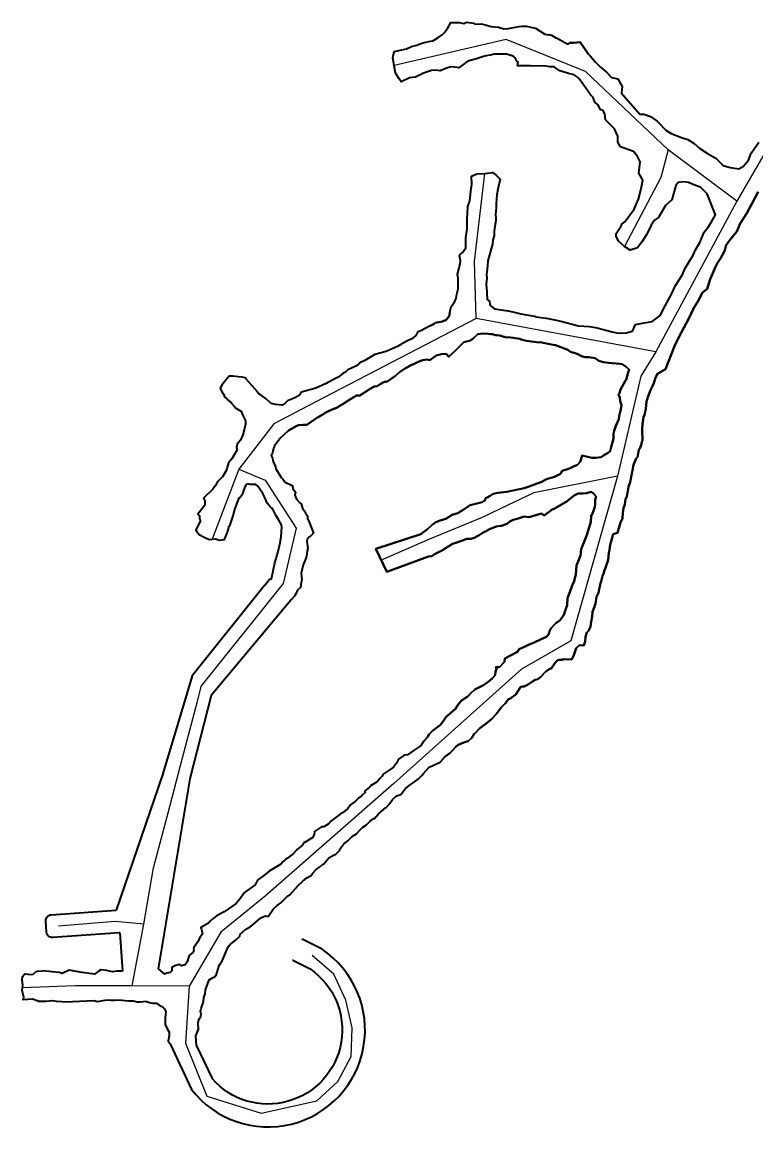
# Model space of a CAD drawing. Extents: x 473608 to 473929, y 4521026 to 4521381.
# Drawn here: x 473607.5 to 473736.3, y 4521025.6 to 4521219.2 of the extents above; entities that cross this region are included whole.
import ezdxf

# ---------------------------------------------------------------- set-up
doc = ezdxf.new("R2010")
doc.units = 0
doc.layers.add('GBR OFF SİDEWALLS', color=1, linetype='Continuous', lineweight=40)
doc.layers.add('GEOFENCE', color=3, linetype='Continuous')

msp = doc.modelspace()

# ---------------------------------------------------------------- linework, layer by layer
at = {"layer": 'GBR OFF SİDEWALLS', "lineweight": 40}
for p, q in [((473631.37, 4521053.32), (473632.49, 4521052.37)), ((473633.45, 4521040.17), (473637.2, 4521032.16))]:
    msp.add_line(p, q, dxfattribs=at)
for points in [[(473682.51, 4521168.36), (473682.7, 4521169.37), (473683.28, 4521170.15), (473683.62, 4521170.85), (473683.68, 4521171.52), (473683.96, 4521172.51), (473683.92, 4521174.27), (473683.8, 4521175.04), (473684.03, 4521175.92), (473684.19, 4521176.48), (473684.3, 4521176.84), (473684.36, 4521177.41), (473684.2, 4521178.27), (473684.27, 4521178.51), (473684.73, 4521178.87), (473685.27, 4521179.66), (473685.29, 4521181.43), (473685.54, 4521183), (473685.54, 4521183.05), (473685.54, 4521183.87), (473685.52, 4521184.58), (473685.52, 4521184.83), (473685.54, 4521184.93), (473685.57, 4521185.45), (473685.56, 4521185.74), (473685.62, 4521186.93), (473685.92, 4521187.75), (473686.03, 4521188.39), (473686.17, 4521189.65), (473686.26, 4521190.42), (473686.32, 4521190.74), (473686.28, 4521192.24), (473687.23, 4521192.65), (473688.61, 4521192.67), (473689.97, 4521192.85), (473690.61, 4521192.43), (473691.28, 4521191.73), (473690.91, 4521189.96), (473690.73, 4521188.96), (473690.62, 4521187.38), (473690.61, 4521186.7), (473690.5, 4521185.53), (473690.54, 4521184.88), (473690.57, 4521184.41), (473690.44, 4521183.83), (473690.26, 4521182.56), (473690.23, 4521181.81), (473690.03, 4521181.04), (473689.98, 4521180.29), (473689.29, 4521178.06), (473689.16, 4521177.4), (473689.06, 4521176.5), (473688.96, 4521175.49), (473688.91, 4521175.01), (473688.97, 4521174.36), (473688.87, 4521173.32), (473688.92, 4521172.54), (473688.95, 4521172.11), (473688.97, 4521171.71), (473689.05, 4521170.59), (473689.44, 4521170.3), (473689.49, 4521169.79), (473689.78, 4521169.36), (473690.3, 4521168.99), (473691.53, 4521168.79), (473692.63, 4521168.61), (473692.7, 4521168.61), (473693.77, 4521168.38), (473694.95, 4521168.12), (473695.9, 4521167.9), (473696.24, 4521167.85), (473696.92, 4521167.75), (473697.36, 4521167.68), (473697.59, 4521167.59), (473699.33, 4521167.36), (473699.45, 4521167.34), (473699.74, 4521167.27), (473701.96, 4521166.84), (473705.05, 4521166), (473706.98, 4521165.88), (473707.99, 4521165.72), (473709.8, 4521165.26), (473710.96, 4521164.93), (473712.03, 4521164.72), (473713.41, 4521164.79), (473714.48, 4521165.09), (473715.04, 4521166.26), (473716.54, 4521166.5), (473717.92, 4521166.75), (473718.81, 4521167.41), (473719.33, 4521167.82), (473720.23, 4521169.53), (473721.32, 4521171.54), (473722.06, 4521173.06), (473723.18, 4521174.89), (473723.72, 4521176.11), (473724.52, 4521177.43), (473725.15, 4521178.37), (473725.53, 4521179.34), (473726.29, 4521180.63), (473727.03, 4521182.44), (473727.73, 4521183.3), (473728.36, 4521184.25), (473729.06, 4521185.43), (473727.61, 4521189.16), (473726.43, 4521190.28), (473725.52, 4521190.62), (473724.33, 4521191.14), (473723.48, 4521191.24), (473722.49, 4521191.11), (473722.11, 4521190.6), (473721.41, 4521188.08), (473720.3, 4521187.08), (473719.05, 4521185), (473718.38, 4521184.52), (473717.78, 4521183.66), (473717.14, 4521182.28), (473716.91, 4521181.91), (473716.17, 4521180.8), (473715.4, 4521179.68), (473714.07, 4521179.27), (473713.08, 4521179.92), (473712.04, 4521180.84), (473711.63, 4521181.69), (473711.61, 4521182.19), (473712.45, 4521183.38), (473712.66, 4521183.85), (473713.15, 4521184.24), (473714.78, 4521186.46), (473715.55, 4521188.19), (473715.94, 4521189.75), (473716.28, 4521191.52), (473715.61, 4521192.78), (473715.85, 4521194.76), (473715.35, 4521195.7), (473714.65, 4521196.53), (473712.37, 4521197.34), (473711.94, 4521198.21), (473711.93, 4521199.26), (473711.37, 4521200.55), (473709.79, 4521202.11), (473709.62, 4521203.15), (473709.32, 4521203.8), (473708.86, 4521203.87), (473708.49, 4521204.75), (473707.91, 4521205.2), (473707.58, 4521206.03), (473707.12, 4521206.47), (473706.33, 4521207.65), (473705.88, 4521208.22), (473705.14, 4521209.31), (473704.63, 4521209.78), (473704.29, 4521210.01), (473703.29, 4521210.23), (473702.15, 4521210.56), (473701.78, 4521210.71), (473700.99, 4521211.2), (473700.77, 4521211.37), (473700, 4521211.36), (473699.33, 4521211.49), (473698.57, 4521211.57), (473697.4, 4521211.51), (473696.62, 4521211.56), (473694.35, 4521211.55), (473694.47, 4521212.22), (473694.25, 4521212.38), (473693.96, 4521212.96), (473693.57, 4521213.26), (473692.41, 4521213.63), (473691.12, 4521213.59), (473690.25, 4521213.61), (473689.62, 4521213.46), (473688.85, 4521213.29), (473688.19, 4521213.14), (473687.18, 4521212.8), (473685.62, 4521212.4), (473685.23, 4521212.1), (473684.04, 4521211.23), (473683.81, 4521211.26), (473682.65, 4521211.41), (473681.9, 4521211.15), (473680.79, 4521210.68), (473680.01, 4521210.81), (473679.29, 4521210.73), (473678.55, 4521210.54), (473677.6, 4521210.14), (473677.37, 4521210.04), (473676.44, 4521209.58), (473675.43, 4521209.45), (473673.98, 4521208.78), (473673.58, 4521209.31), (473672.94, 4521210.3), (473672.49, 4521212.97), (473672.75, 4521214.08), (473674.9, 4521214.57), (473675.75, 4521214.96), (473676.68, 4521215.21), (473677.41, 4521215.48), (473677.83, 4521215.58), (473677.99, 4521215.65), (473679.12, 4521215.87), (473679.51, 4521215.97), (473680.38, 4521216.45), (473681.16, 4521216.98), (473681.46, 4521217.33), (473681.85, 4521217.82), (473682.14, 4521218.2), (473682.33, 4521218.53), (473682.68, 4521219.13), (473683.46, 4521219.17), (473684.09, 4521219.13), (473684.91, 4521218.97), (473685.38, 4521219.23), (473686.67, 4521219.04), (473686.8, 4521218.92), (473687.55, 4521218.88), (473687.99, 4521218.92), (473688.89, 4521218.7), (473689.73, 4521218.48), (473691.01, 4521218.34), (473691.92, 4521218.03), (473692.77, 4521218.11), (473694.01, 4521218.33), (473694.64, 4521218.46), (473695.17, 4521218.54), (473695.9, 4521218.54), (473696.7, 4521218.35), (473697.2, 4521218.22), (473697.49, 4521218.14), (473699.16, 4521217.12), (473699.69, 4521217), (473699.91, 4521217.05), (473700.28, 4521216.91), (473701.08, 4521216.5), (473701.2, 4521216.47), (473702.61, 4521215.63), (473703.22, 4521215.38), (473703.53, 4521215.59), (473704.14, 4521215.62), (473705.35, 4521215.73), (473706.71, 4521213.69), (473705.35, 4521215.73), (473704.14, 4521215.62), (473703.53, 4521215.59)], [(473706.71, 4521213.69), (473707.1, 4521213.32), (473707.99, 4521212.23), (473708.9, 4521211.32), (473709.19, 4521211.09), (473709.92, 4521210.48), (473710.84, 4521209.51), (473711.93, 4521209.27), (473712.7, 4521207.96), (473712.55, 4521206.79), (473715.8, 4521203.07), (473716.48, 4521203.11), (473717.68, 4521202.71), (473718.81, 4521201.86), (473720.42, 4521200.24), (473721.28, 4521199.68), (473723.1, 4521198.99), (473724.21, 4521198.67), (473725.29, 4521197.94), (473726.32, 4521197.08), (473727.67, 4521196.19), (473729.13, 4521195.39), (473730.36, 4521194.12), (473731.62, 4521193.73), (473732.01, 4521193.7), (473733.16, 4521193.53), (473733.97, 4521193.98), (473734.83, 4521195.02), (473735.29, 4521196.27), (473736.61, 4521198.19)], [(473736.54, 4521189.48), (473735.41, 4521187.4), (473734.54, 4521185.75), (473733.39, 4521183.95), (473732.8, 4521182.55), (473731.47, 4521180.97), (473730.92, 4521180.16), (473730.62, 4521179.11), (473729.91, 4521177.8), (473729.34, 4521176.93), (473729, 4521176.21), (473728.56, 4521175.2), (473728.11, 4521174.15), (473727.57, 4521172.51), (473726.73, 4521171.77), (473726.13, 4521170.58), (473725.21, 4521169.06), (473724.37, 4521167.28), (473722.59, 4521163.99), (473721.86, 4521162.41), (473720.26, 4521158.38), (473719.46, 4521157.93), (473718.9, 4521157.58), (473718.51, 4521156.94), (473718.24, 4521155.92), (473717.93, 4521155.32), (473717.62, 4521154.58), (473717.48, 4521154.23), (473717.2, 4521153.51), (473717.12, 4521153.28), (473716.97, 4521152.74), (473716.83, 4521151.47), (473716.59, 4521150.42), (473716.41, 4521149.97), (473716.38, 4521149.57), (473716.24, 4521148.78), (473716.21, 4521147.84), (473716.22, 4521145.85), (473716.16, 4521145.72), (473716.06, 4521145.33), (473715.83, 4521144.6), (473715.6, 4521144.28), (473715.35, 4521142.96), (473715.14, 4521142.74), (473714.63, 4521141.49), (473714.53, 4521140.93), (473714.38, 4521140.12), (473714.09, 4521138.57), (473713.84, 4521137.98), (473713.77, 4521137.76), (473713.64, 4521136.74), (473713.5, 4521136.09), (473713.29, 4521135.63), (473713.17, 4521134.66), (473712.9, 4521134.07), (473712.79, 4521133.24), (473712.77, 4521132.25), (473712.37, 4521131.51), (473711.84, 4521129.73), (473711.13, 4521129.51), (473710.8, 4521128.41), (473710.56, 4521127.62), (473710.48, 4521126.72), (473710.32, 4521126.22), (473710.22, 4521124.93), (473709.99, 4521124.27), (473709.76, 4521123.59), (473709.61, 4521123.18), (473709.44, 4521122.53), (473709.23, 4521122.16), (473709.03, 4521121.21), (473708.88, 4521120.88), (473708.66, 4521119.78), (473708.53, 4521119.23), (473708.21, 4521118.5), (473708.1, 4521118.06), (473708, 4521117.31), (473707.78, 4521116.64), (473707.5, 4521115.87), (473707.43, 4521115.08), (473707.27, 4521114.11), (473707.11, 4521113.24), (473706.81, 4521112.54), (473706.52, 4521112.24), (473706.28, 4521111.5), (473706.2, 4521110.68), (473705.97, 4521109.98), (473705.21, 4521110.01), (473704.61, 4521109.48), (473704.21, 4521108.3), (473703.84, 4521107.57), (473703.15, 4521107.5), (473702.48, 4521107.59), (473702.13, 4521107.44), (473701.61, 4521107.48), (473701.22, 4521107.26), (473700.93, 4521106.91), (473700.64, 4521106.51), (473700.32, 4521106.02), (473700.33, 4521106), (473699.88, 4521105.8), (473699.23, 4521105.36), (473698.44, 4521104.49), (473697.92, 4521104.06), (473697.43, 4521103.97), (473696.77, 4521103.52), (473696.09, 4521103.1), (473695.51, 4521102.78), (473695.15, 4521102.81), (473694.87, 4521102.68), (473694.05, 4521101.38), (473693.72, 4521101.15), (473693.13, 4521100.7), (473692.77, 4521100.59), (473692.17, 4521099.79), (473691.49, 4521099.08), (473690.59, 4521097.93), (473689.84, 4521097.14), (473689.1, 4521096.5), (473687.71, 4521095.45), (473686.8, 4521094.5), (473686.76, 4521094.5), (473686.32, 4521093.8), (473685.68, 4521093.23), (473684.92, 4521092.98), (473683.97, 4521092.57), (473683.53, 4521092.21), (473683, 4521091.63), (473682.48, 4521091.08), (473681.66, 4521090.51), (473680.81, 4521089.5), (473681.66, 4521090.51), (473682.48, 4521091.08), (473683, 4521091.63), (473683.53, 4521092.21), (473683.97, 4521092.57), (473684.92, 4521092.98), (473685.68, 4521093.23), (473686.32, 4521093.8), (473686.76, 4521094.5), (473686.8, 4521094.5), (473687.71, 4521095.45), (473689.1, 4521096.5), (473689.84, 4521097.14), (473690.59, 4521097.93), (473691.49, 4521099.08), (473692.17, 4521099.79), (473692.77, 4521100.59), (473693.13, 4521100.7), (473693.72, 4521101.15), (473694.05, 4521101.38), (473694.87, 4521102.68), (473695.15, 4521102.81), (473695.51, 4521102.78), (473696.09, 4521103.1), (473696.77, 4521103.52), (473697.43, 4521103.97), (473697.92, 4521104.06), (473698.44, 4521104.49), (473699.23, 4521105.36), (473699.88, 4521105.8), (473700.33, 4521106), (473700.32, 4521106.02), (473700.64, 4521106.51), (473700.93, 4521106.91), (473701.22, 4521107.26), (473701.61, 4521107.48), (473702.13, 4521107.44), (473702.48, 4521107.59), (473703.15, 4521107.5), (473703.84, 4521107.57), (473704.21, 4521108.3), (473704.61, 4521109.48), (473705.21, 4521110.01), (473705.97, 4521109.98), (473706.2, 4521110.68), (473706.28, 4521111.5), (473706.52, 4521112.24), (473706.81, 4521112.54), (473707.11, 4521113.24), (473707.27, 4521114.11), (473707.43, 4521115.08), (473707.5, 4521115.87), (473707.78, 4521116.64), (473708, 4521117.31), (473708.1, 4521118.06), (473708.21, 4521118.5), (473708.53, 4521119.23), (473708.66, 4521119.78), (473708.88, 4521120.88), (473709.03, 4521121.21), (473709.23, 4521122.16), (473709.44, 4521122.53), (473709.61, 4521123.18), (473709.76, 4521123.59), (473709.99, 4521124.27), (473710.22, 4521124.93), (473710.32, 4521126.22), (473710.48, 4521126.72), (473710.56, 4521127.62), (473710.8, 4521128.41), (473711.13, 4521129.51), (473711.84, 4521129.73), (473712.37, 4521131.51), (473712.77, 4521132.25), (473712.79, 4521133.24), (473712.9, 4521134.07), (473713.17, 4521134.66), (473713.29, 4521135.63), (473713.5, 4521136.09), (473713.64, 4521136.74), (473713.77, 4521137.76), (473713.84, 4521137.98), (473714.09, 4521138.57), (473714.38, 4521140.12), (473714.53, 4521140.93), (473714.63, 4521141.49), (473715.14, 4521142.74), (473715.35, 4521142.96), (473715.6, 4521144.28), (473715.83, 4521144.6), (473716.06, 4521145.33), (473716.16, 4521145.72), (473716.22, 4521145.85), (473716.21, 4521147.84), (473716.24, 4521148.78), (473716.38, 4521149.57), (473716.41, 4521149.97), (473716.59, 4521150.42), (473716.83, 4521151.47), (473716.97, 4521152.74), (473717.12, 4521153.28), (473717.2, 4521153.51), (473717.48, 4521154.23), (473717.62, 4521154.58), (473717.93, 4521155.32), (473718.24, 4521155.92), (473718.51, 4521156.94), (473718.9, 4521157.58), (473719.46, 4521157.93), (473720.26, 4521158.38), (473721.86, 4521162.41), (473722.59, 4521163.99), (473724.37, 4521167.28), (473725.21, 4521169.06), (473726.13, 4521170.58), (473726.73, 4521171.77), (473727.57, 4521172.51), (473728.11, 4521174.15), (473728.56, 4521175.2), (473729, 4521176.21), (473729.34, 4521176.93), (473729.91, 4521177.8), (473730.62, 4521179.11), (473730.92, 4521180.16), (473731.47, 4521180.97), (473732.8, 4521182.55), (473733.39, 4521183.95), (473734.54, 4521185.75), (473735.41, 4521187.4), (473736.54, 4521189.48)], [(473649.99, 4521120.5), (473637.33, 4521104.66), (473632.12, 4521087.33), (473623.98, 4521063.56)], [(473654.68, 4521117.95), (473640.63, 4521101.24), (473636.91, 4521086.58), (473631.37, 4521053.32)], [(473680.77, 4521096.04), (473680.59, 4521095.88), (473679.46, 4521095.03), (473678.85, 4521094.44), (473678.58, 4521093.89), (473677.95, 4521093.2), (473677.44, 4521092.48), (473677.44, 4521092.47), (473676.21, 4521091.65), (473675.07, 4521090.84), (473674.45, 4521090.74), (473673.62, 4521090.1), (473673.36, 4521089.79), (473673.15, 4521089.34), (473672.58, 4521088.66), (473671.84, 4521088.11), (473670.82, 4521087.42), (473670.62, 4521087.08), (473670.28, 4521086.75), (473669.72, 4521086.06), (473668.6, 4521085.38), (473668.55, 4521085.33), (473668.35, 4521085.07), (473667.61, 4521084.48), (473667.67, 4521084.24)], [(473671.03, 4521081.47), (473671.31, 4521081.58), (473671.83, 4521082.17), (473672.29, 4521082.81), (473672.52, 4521083.04), (473673.14, 4521083.61), (473673.92, 4521083.84), (473674.66, 4521084.83), (473675.3, 4521085.36), (473676.27, 4521086.1), (473677, 4521086.58), (473677.57, 4521087.2), (473677.88, 4521087.53), (473678.83, 4521088.67), (473680.81, 4521089.5), (473680.81, 4521089.5), (473680.81, 4521089.5)], [(473667.67, 4521084.24), (473667.67, 4521084.24), (473667.12, 4521083.73), (473666.86, 4521083.46), (473666.5, 4521083.21), (473665.87, 4521082.66), (473665.06, 4521082.06), (473664.59, 4521081.42), (473664.21, 4521081.04), (473664.06, 4521080.91), (473663.24, 4521080.39), (473661.6, 4521079.21), (473661.17, 4521078.68), (473660.38, 4521078.22), (473659.99, 4521078.19), (473658.77, 4521077.4), (473658.71, 4521076.88), (473658.48, 4521076.32), (473657.14, 4521075.51), (473657, 4521075.48), (473656.64, 4521074.98), (473655.79, 4521074.26), (473655.79, 4521074.25), (473655.69, 4521074.16), (473654.96, 4521073.43), (473654.58, 4521073.09), (473654.01, 4521072.69), (473653.75, 4521072.5), (473653.52, 4521072.28), (473653.26, 4521072.12), (473652.92, 4521071.71), (473652.89, 4521071.68), (473650.82, 4521070.41), (473650.1, 4521069.84), (473648.76, 4521068.86), (473648.35, 4521068), (473646.51, 4521066.66), (473645.79, 4521065.67), (473645.04, 4521064.77), (473642.93, 4521063.31), (473641.73, 4521062.63), (473641.28, 4521062.35), (473641, 4521062.13), (473640.47, 4521061.68), (473640.16, 4521061.34), (473638.83, 4521060.58), (473638.98, 4521060.2), (473639.09, 4521059.66), (473639.15, 4521059.47), (473638.62, 4521058.67), (473638.33, 4521058.05), (473637.59, 4521057.04), (473637.62, 4521056.95), (473637.58, 4521056.85), (473637.64, 4521056.41), (473637.51, 4521056.24), (473636.79, 4521055.64), (473636.42, 4521054.55), (473636.11, 4521054), (473635.45, 4521053.82), (473635.03, 4521054.05), (473634.3, 4521053.81), (473633.74, 4521053.54), (473633.76, 4521052.97), (473633.45, 4521052.68), (473632.89, 4521052.53), (473632.49, 4521052.37)], [(473638.11, 4521039.79), (473637.94, 4521041.59), (473638.33, 4521042.43), (473638.44, 4521042.72), (473638.38, 4521043.77), (473638.46, 4521044.17), (473638.62, 4521044.58), (473638.8, 4521044.85), (473638.87, 4521045.33), (473638.81, 4521045.9), (473638.91, 4521046.37), (473639.29, 4521047.54), (473639.36, 4521048.3), (473639.59, 4521048.94), (473639.68, 4521049.6), (473640.31, 4521051.36), (473640.88, 4521051.75), (473641.41, 4521052.04), (473641.44, 4521052.11), (473641.51, 4521052.15), (473642.07, 4521053.88), (473642.24, 4521054.19), (473642.24, 4521054.19), (473642.57, 4521054.71), (473642.82, 4521055.21), (473643.64, 4521057.14), (473643.99, 4521057.6), (473644.36, 4521057.88), (473645.17, 4521058.49), (473645.67, 4521059.02), (473645.73, 4521059.38), (473646.73, 4521060.24), (473647.46, 4521060.68), (473648.03, 4521061.05), (473649.35, 4521062.27), (473650.15, 4521062.62), (473650.67, 4521062.5), (473651.49, 4521063.74), (473652.2, 4521064.4), (473652.89, 4521064.85), (473653.77, 4521065.81), (473654.11, 4521066.08), (473654.51, 4521066.34), (473655.9, 4521067.94), (473656.71, 4521068.67), (473656.74, 4521068.69), (473657.42, 4521069.24), (473658.17, 4521069.64), (473658.44, 4521070.01), (473659.09, 4521070.78), (473659.62, 4521071.15), (473660.18, 4521071.59), (473660.4, 4521071.72), (473661.27, 4521072.77), (473662.09, 4521073.2), (473662.51, 4521073.38), (473663.16, 4521074.05), (473663.37, 4521074.5), (473663.92, 4521075.19), (473664.58, 4521075.74), (473664.85, 4521075.97), (473665.41, 4521076.57), (473666.14, 4521076.98), (473666.74, 4521077.68), (473667.26, 4521078.16), (473667.89, 4521078.55), (473668.44, 4521079.13), (473668.98, 4521079.52), (473669.16, 4521079.66), (473669.2, 4521079.62), (473669.95, 4521080.48), (473670.36, 4521080.8), (473670.8, 4521081.17), (473671.03, 4521081.47)], [(473624.64, 4521059.59), (473625.09, 4521052.87)], [(473610.34, 4521047.66), (473609.34, 4521047.99), (473607.73, 4521047.88), (473607.79, 4521048.37), (473607.51, 4521049.49), (473607.67, 4521050.46), (473607.54, 4521051.34), (473607.57, 4521051.96), (473608.02, 4521052.45), (473609.08, 4521052.3), (473609.46, 4521052.39), (473609.96, 4521052.86), (473610.29, 4521052.9), (473611.12, 4521052.96)], [(473625.09, 4521052.87), (473624.14, 4521052.9), (473623.34, 4521052.8), (473622.32, 4521053.01), (473621.34, 4521053.15), (473620.84, 4521052.83), (473620.18, 4521052.39), (473618.05, 4521052.68), (473615.78, 4521053.08), (473614.56, 4521052.51), (473614.02, 4521052.67), (473612.81, 4521052.8), (473611.12, 4521052.96)], [(473610.34, 4521047.66), (473610.95, 4521047.62), (473611.67, 4521047.67), (473612.83, 4521047.76), (473613.5, 4521047.66), (473614.49, 4521047.6), (473615.16, 4521047.54), (473616.33, 4521047.59), (473620.06, 4521047.77), (473620.72, 4521047.56), (473622.05, 4521047.84), (473622.74, 4521047.89), (473623.1, 4521047.83), (473623.78, 4521047.84), (473624.47, 4521047.85), (473626.17, 4521047.71), (473627.02, 4521047.68), (473627.67, 4521047.52), (473628.23, 4521047.52), (473629.24, 4521047.64), (473629.34, 4521047.58), (473629.83, 4521047.39), (473630.38, 4521047.3), (473631.09, 4521047.31), (473631.76, 4521046.77), (473632.04, 4521046.7), (473632.5, 4521046.31), (473632.65, 4521045.9), (473632.71, 4521045.78), (473632.59, 4521044.74), (473632.61, 4521043.95), (473632.61, 4521043.55), (473632.93, 4521042.77), (473633.27, 4521042.2), (473633.27, 4521041.65), (473633.12, 4521040.65), (473633.45, 4521040.17)], [(473638.11, 4521039.79), (473640.82, 4521034.06)]]:
    msp.add_lwpolyline(points, dxfattribs=at)
at = {"layer": 'GBR OFF SİDEWALLS'}
for points in [[(473678.94, 4521165.91), (473679.72, 4521166.33), (473679.89, 4521166.51), (473681.21, 4521166.78), (473681.85, 4521167.07), (473682.38, 4521167.69), (473682.51, 4521168.36), (473682.38, 4521167.69), (473681.85, 4521167.07), (473681.21, 4521166.78), (473679.89, 4521166.51), (473679.72, 4521166.33), (473678.94, 4521165.91), (473677.37, 4521165.11), (473676.81, 4521164.91), (473676.51, 4521164.29), (473675.84, 4521163.69), (473675.09, 4521163.34), (473674.31, 4521162.98), (473673.88, 4521162.74), (473673.32, 4521162.36), (473672.39, 4521161.95), (473671.3, 4521161.5), (473669.31, 4521160.97), (473668.14, 4521160.29), (473667.56, 4521159.94), (473666.71, 4521159.49), (473666.58, 4521159.34), (473666.48, 4521159.28), (473666.02, 4521158.94), (473664.61, 4521158.31), (473664.17, 4521157.9), (473663.73, 4521157.66), (473662.91, 4521156.98), (473661.07, 4521156.09), (473660.82, 4521155.9), (473658.99, 4521155.06), (473656.5, 4521154.37), (473656.35, 4521154.21), (473656.05, 4521153.77), (473655.21, 4521153.34), (473654.03, 4521152.86), (473653.39, 4521152.22), (473653.08, 4521152.09), (473652.51, 4521152.18), (473651.92, 4521152.22), (473651.14, 4521152.36), (473650.27, 4521153.18), (473649.4, 4521153.83), (473649, 4521154.13)], [(473646.87, 4521156.59), (473646.62, 4521156.88), (473646.11, 4521157.02), (473645.39, 4521157.08), (473644.49, 4521157.17), (473643.83, 4521157.19), (473642.92, 4521156.12), (473642.52, 4521155.58), (473642.24, 4521155.06), (473642.7, 4521154.07), (473642.86, 4521153.97), (473643.01, 4521153.56), (473643.46, 4521153.17)], [(473646.87, 4521156.59), (473648.71, 4521154.49), (473649.09, 4521154.05)], [(473644.34, 4521152.26), (473644.68, 4521151.89), (473644.95, 4521151.58), (473645.96, 4521150.99), (473646.05, 4521150.71), (473646.34, 4521150.04), (473646.69, 4521149.36), (473646.69, 4521148.78), (473646.5, 4521147.99), (473646.23, 4521146.92), (473645.82, 4521145.98), (473645.19, 4521145.24), (473645.11, 4521144.65), (473645.19, 4521144.32), (473644.69, 4521143.38), (473644.27, 4521142.66), (473643.71, 4521141.98), (473643.47, 4521141.17), (473643.34, 4521140.68), (473642.64, 4521139.54), (473641.78, 4521138.67), (473641.39, 4521138.01), (473640.96, 4521137.35), (473639.28, 4521135.82), (473639.53, 4521135.33), (473639.54, 4521134.57), (473638.3, 4521133.01), (473638.58, 4521132.71), (473638.58, 4521132.16), (473638.76, 4521131.83), (473638.36, 4521131.05), (473637.96, 4521130.18), (473638.55, 4521129.42), (473639.42, 4521128.96), (473640.29, 4521128.57), (473641.41, 4521128.65), (473642.11, 4521128.42), (473643, 4521128.58), (473643.38, 4521129.53), (473643.56, 4521130), (473643.82, 4521130.87), (473643.98, 4521131.13), (473644.53, 4521132.7), (473644.81, 4521133.83), (473645.57, 4521135.87), (473645.6, 4521135.88), (473645.6, 4521135.88), (473645.92, 4521136.18), (473646.2, 4521136.63), (473646.6, 4521137.8), (473646.79, 4521138.1), (473646.92, 4521138.28)], [(473644.34, 4521152.26), (473644.09, 4521152.63), (473643.46, 4521153.17)], [(473651.78, 4521145.01), (473652.27, 4521145.72), (473652.67, 4521146.27), (473654.21, 4521147.65), (473654.21, 4521147.65), (473654.21, 4521147.65), (473654.21, 4521147.65), (473654.21, 4521147.65)], [(473651.78, 4521145.01), (473651.69, 4521144.7), (473651.6, 4521144.47), (473651.42, 4521143.76), (473651.17, 4521143.3), (473651.4, 4521142.79), (473651.5, 4521142.21), (473651.9, 4521141.27), (473652.01, 4521140.93), (473652.39, 4521140.3), (473652.93, 4521139.41), (473653.2, 4521139.11), (473653.63, 4521138.62)], [(473645.6, 4521135.88), (473645.6, 4521135.88), (473645.92, 4521136.18), (473646.2, 4521136.63), (473646.6, 4521137.8), (473646.79, 4521138.1), (473646.92, 4521138.28)], [(473649.99, 4521120.5), (473650.5, 4521121.16), (473650.85, 4521121.6), (473651.2, 4521121.63), (473651.8, 4521124.45), (473652.32, 4521126.22), (473652.75, 4521127.94), (473652.91, 4521129.05), (473652.98, 4521129.96), (473653.01, 4521130.72), (473652.98, 4521131.12), (473652.47, 4521132.04), (473652.02, 4521132.71), (473651.9, 4521132.93), (473651.44, 4521133.87), (473651.41, 4521133.97), (473651.27, 4521133.99), (473650.83, 4521134.51), (473650.46, 4521134.92), (473649.97, 4521136.03), (473649.63, 4521136.71), (473649.31, 4521137.19), (473648.83, 4521137.89), (473648.49, 4521138.19), (473648.02, 4521138.2), (473647.51, 4521138.18), (473647.25, 4521138.25), (473646.92, 4521138.28)], [(473653.63, 4521138.62), (473654.83, 4521138.01), (473654.88, 4521137.92), (473654.98, 4521137.48), (473655.45, 4521136.86), (473655.34, 4521136.33), (473655.59, 4521135.63), (473656.26, 4521134.94), (473656.42, 4521134.8), (473656.65, 4521134.01), (473657.11, 4521133.41), (473657.21, 4521133.18), (473657.53, 4521132.69), (473657.51, 4521132.22), (473657.86, 4521131.45), (473658.18, 4521130.73), (473658.57, 4521129.64), (473657.95, 4521129), (473657.69, 4521128.9), (473657.55, 4521128.7), (473657.44, 4521128.23), (473657.59, 4521126.96), (473657.49, 4521126.58), (473657.34, 4521125.59), (473656.93, 4521124.51), (473656.76, 4521124.11), (473656.44, 4521122.63), (473656.54, 4521121.46), (473656.45, 4521120.99), (473656.33, 4521120.13), (473655.78, 4521119.67), (473655.3, 4521118.67), (473654.68, 4521117.95)]]:
    msp.add_lwpolyline(points, dxfattribs=at)
msp.add_lwpolyline([(473686.09, 4521163.43), (473686.61, 4521163.82), (473687.36, 4521164.52), (473688.26, 4521164.66), (473689.21, 4521164.6), (473688.26, 4521164.66), (473687.36, 4521164.52), (473686.61, 4521163.82), (473686.09, 4521163.43), (473684.94, 4521163.11), (473683.78, 4521161.96), (473682.33, 4521160.58), (473681.88, 4521161.02), (473681.53, 4521161.08), (473681.03, 4521161.03), (473680.11, 4521160.8), (473678.99, 4521160), (473678.53, 4521160.12), (473677.77, 4521159.98), (473676.93, 4521159.7), (473676.11, 4521159.28), (473675.74, 4521159.18), (473675.08, 4521158.73), (473674.74, 4521158.55), (473673.65, 4521157.85), (473672.96, 4521157.23), (473672.77, 4521157.13), (473671.42, 4521156.17), (473671.22, 4521156.22), (473670.77, 4521156.07), (473670.25, 4521155.79), (473669.73, 4521155.44), (473669.28, 4521155.35), (473669.12, 4521155.32), (473668.5, 4521154.93), (473666.69, 4521153.79), (473666.15, 4521153.76), (473664.94, 4521153.1), (473663.61, 4521152.21), (473663.38, 4521152.1), (473662.75, 4521151.7), (473661.76, 4521151.26), (473661.33, 4521151.11), (473660.62, 4521150.74), (473660.23, 4521150.47), (473659.31, 4521149.96), (473658.94, 4521149.71), (473658.19, 4521149.17), (473657.41, 4521148.67), (473656.79, 4521148.64), (473655.97, 4521148.56), (473655.67, 4521148.47), (473654.21, 4521147.65), (473654.21, 4521147.65), (473654.21, 4521147.65), (473655.67, 4521148.47), (473655.97, 4521148.56), (473656.79, 4521148.64), (473657.41, 4521148.67), (473658.19, 4521149.17), (473658.94, 4521149.71), (473659.31, 4521149.96), (473660.23, 4521150.47), (473660.62, 4521150.74), (473661.33, 4521151.11), (473661.76, 4521151.26), (473662.75, 4521151.7), (473663.38, 4521152.1), (473663.61, 4521152.21), (473664.94, 4521153.1), (473666.15, 4521153.76), (473666.69, 4521153.79), (473668.5, 4521154.93), (473669.12, 4521155.32), (473669.28, 4521155.35), (473669.73, 4521155.44), (473670.25, 4521155.79), (473670.77, 4521156.07), (473671.22, 4521156.22), (473671.42, 4521156.17), (473672.77, 4521157.13), (473672.96, 4521157.23), (473673.65, 4521157.85), (473674.74, 4521158.55), (473675.08, 4521158.73), (473675.74, 4521159.18), (473676.11, 4521159.28), (473676.93, 4521159.7), (473677.77, 4521159.98), (473678.53, 4521160.12), (473678.99, 4521160), (473680.11, 4521160.8), (473681.03, 4521161.03), (473681.53, 4521161.08), (473681.88, 4521161.02), (473682.33, 4521160.58), (473683.78, 4521161.96), (473684.94, 4521163.11), (473686.09, 4521163.43), (473686.61, 4521163.82), (473687.36, 4521164.52), (473688.26, 4521164.66), (473689.21, 4521164.6), (473688.26, 4521164.66), (473687.36, 4521164.52), (473686.61, 4521163.82)], close=True, dxfattribs=at)
at = {"layer": 'GBR OFF SİDEWALLS', "lineweight": 40}
for points in [[(473677.44, 4521092.47), (473677.44, 4521092.48), (473677.95, 4521093.2), (473678.58, 4521093.89), (473678.85, 4521094.44), (473679.46, 4521095.03), (473680.59, 4521095.88), (473680.77, 4521096.04), (473681.36, 4521096.77), (473681.82, 4521097.49), (473682.65, 4521098.17), (473682.69, 4521098.21), (473683.46, 4521098.87), (473683.93, 4521099.62), (473684.55, 4521100.35), (473685.54, 4521101), (473685.61, 4521101.05), (473686.13, 4521101.56), (473686.84, 4521102.26), (473688.26, 4521102.98), (473689.13, 4521103.57), (473689.88, 4521104.19), (473690.44, 4521104.79), (473690.51, 4521105.35), (473690.65, 4521105.88), (473690.57, 4521106.18), (473691.18, 4521106.15), (473692.06, 4521107.13), (473692.12, 4521107.72), (473694.32, 4521108.89), (473694.64, 4521109.35), (473695.66, 4521109.78), (473696.37, 4521110.15), (473697.26, 4521110.5), (473698.51, 4521111.1), (473699.41, 4521111.5), (473699.92, 4521112.05), (473699.95, 4521112.52), (473700.29, 4521113.09), (473700.84, 4521113.65), (473701.07, 4521113.9), (473701.84, 4521114.43), (473702.48, 4521115.32), (473702.77, 4521116.22), (473703.07, 4521117.07), (473703.12, 4521118.26), (473703.56, 4521119.47), (473704.03, 4521120.78), (473704.19, 4521121.06), (473704.58, 4521122.42), (473704.7, 4521123.99), (473705.11, 4521125.01), (473705.36, 4521125.75), (473705.48, 4521126.86), (473706.41, 4521129.18), (473706.56, 4521129.57), (473707.22, 4521131.62), (473707.23, 4521132.68), (473707.52, 4521133.25), (473707.89, 4521134.26), (473707.93, 4521134.88), (473707.97, 4521135.48), (473708.12, 4521136.09), (473707.68, 4521136.61), (473707.26, 4521136.91), (473706.43, 4521136.7), (473705.79, 4521136.63), (473705, 4521136.59), (473704.3, 4521136.29), (473703.45, 4521135.64), (473703.05, 4521135.28), (473700.78, 4521133.94), (473700.43, 4521133.78), (473699, 4521132.78), (473698.57, 4521133.09), (473696.57, 4521132.52), (473696.24, 4521132.47), (473695.49, 4521132.59), (473694.27, 4521132.18), (473693.6, 4521131.99), (473692.99, 4521131.73), (473692.57, 4521131.38), (473691.58, 4521130.92), (473691.35, 4521130.97), (473690.63, 4521130.83), (473689.33, 4521130.28), (473688.86, 4521130.03), (473688.34, 4521129.79), (473687.63, 4521129.32), (473686.74, 4521128.87), (473686.17, 4521128.69), (473685.93, 4521128.65), (473685.44, 4521128.68), (473684.68, 4521128.36), (473683.56, 4521127.95), (473683.37, 4521127.88), (473682.95, 4521127.78), (473682.33, 4521127.38), (473681.83, 4521127.09), (473681, 4521126.57), (473680.7, 4521126.46), (473680.24, 4521126.23), (473679.61, 4521125.84), (473679.33, 4521125.64), (473678.75, 4521125.56), (473678.75, 4521125.56), (473671.44, 4521122.9), (473669.49, 4521126.9), (473677.37, 4521129.51), (473677.37, 4521129.51), (473677.91, 4521129.89), (473678.59, 4521130.35), (473679.38, 4521131.14), (473680.04, 4521131.56), (473680.78, 4521131.9), (473681.79, 4521132.19), (473682.88, 4521132.85), (473683.89, 4521133.19), (473684.97, 4521133.85), (473686.05, 4521134.57), (473686.51, 4521134.67), (473688.12, 4521135.11), (473688.66, 4521135.45), (473688.74, 4521135.77), (473689.05, 4521135.92), (473689.57, 4521136.23), (473690.07, 4521136.57), (473690.88, 4521136.73), (473692.49, 4521136.89), (473695.49, 4521137.55), (473696.22, 4521137.79), (473697.13, 4521138.11), (473698.63, 4521138.64), (473699.28, 4521139.04), (473699.57, 4521139.18), (473700.8, 4521139.55), (473701.85, 4521140.06), (473702.16, 4521140.59), (473703.46, 4521141), (473704.13, 4521141.32), (473704.87, 4521141.62), (473705.33, 4521142.19), (473705.37, 4521142.33), (473705.67, 4521143.28), (473707.37, 4521142.89), (473707.99, 4521142.87), (473708.98, 4521142.98), (473709.43, 4521143.25), (473710.09, 4521143.69), (473710.57, 4521144.02), (473710.73, 4521144.72), (473711.16, 4521146.27), (473711.17, 4521146.83), (473711.16, 4521147.14), (473711.3, 4521147.6), (473711.55, 4521148.46), (473712.1, 4521149.62), (473712.15, 4521150.15), (473712.35, 4521150.94), (473712.46, 4521151.35), (473712.54, 4521152.08), (473712.35, 4521152.82), (473712.26, 4521153.45), (473712.05, 4521153.95), (473712.21, 4521154.2), (473712.4, 4521154.86), (473713.25, 4521156.42), (473713.37, 4521156.55), (473713.55, 4521157.18), (473713.75, 4521157.81), (473713.89, 4521158.32), (473713.41, 4521158.82), (473712.69, 4521159.3), (473712.26, 4521159.36), (473710.29, 4521159.49), (473709.43, 4521159.63), (473708.61, 4521159.87), (473707.94, 4521160.33), (473706.82, 4521160.5), (473706.21, 4521160.5), (473705.55, 4521160.67), (473704.93, 4521161.04), (473704.46, 4521161.23), (473703.62, 4521161.44), (473703.19, 4521161.78), (473700.98, 4521162.59), (473700.61, 4521162.68), (473700.01, 4521162.77), (473698.86, 4521163.02), (473698.39, 4521163.11), (473698.13, 4521163.09), (473695.92, 4521163.34), (473694.98, 4521163.61), (473694.75, 4521163.69), (473693.16, 4521163.93), (473692.18, 4521164.03), (473691.59, 4521164.19), (473691.25, 4521164.3), (473690.7, 4521164.35), (473690.52, 4521164.39), (473689.91, 4521164.53), (473689.64, 4521164.54), (473689.21, 4521164.6), (473689.64, 4521164.54), (473689.91, 4521164.53), (473690.52, 4521164.39), (473690.7, 4521164.35), (473691.25, 4521164.3), (473691.59, 4521164.19), (473692.18, 4521164.03), (473693.16, 4521163.93), (473694.75, 4521163.69), (473694.98, 4521163.61), (473695.92, 4521163.34), (473698.13, 4521163.09), (473698.39, 4521163.11), (473698.86, 4521163.02), (473700.01, 4521162.77), (473700.61, 4521162.68), (473700.98, 4521162.59), (473703.19, 4521161.78), (473703.62, 4521161.44), (473704.46, 4521161.23), (473704.93, 4521161.04), (473705.55, 4521160.67), (473706.21, 4521160.5), (473706.82, 4521160.5), (473707.94, 4521160.33), (473708.61, 4521159.87), (473709.43, 4521159.63), (473710.29, 4521159.49), (473712.26, 4521159.36), (473712.69, 4521159.3), (473713.41, 4521158.82), (473713.89, 4521158.32), (473713.75, 4521157.81), (473713.55, 4521157.18), (473713.37, 4521156.55), (473713.25, 4521156.42), (473712.4, 4521154.86), (473712.21, 4521154.2), (473712.05, 4521153.95), (473712.26, 4521153.45), (473712.35, 4521152.82), (473712.54, 4521152.08), (473712.46, 4521151.35), (473712.35, 4521150.94), (473712.15, 4521150.15), (473712.1, 4521149.62), (473711.55, 4521148.46), (473711.3, 4521147.6), (473711.16, 4521147.14), (473711.17, 4521146.83), (473711.16, 4521146.27), (473710.73, 4521144.72), (473710.57, 4521144.02), (473710.09, 4521143.69), (473709.43, 4521143.25), (473708.98, 4521142.98), (473707.99, 4521142.87), (473707.37, 4521142.89), (473705.67, 4521143.28), (473705.37, 4521142.33), (473705.33, 4521142.19), (473704.87, 4521141.62), (473704.13, 4521141.32), (473703.46, 4521141), (473702.16, 4521140.59), (473701.85, 4521140.06), (473700.8, 4521139.55), (473699.57, 4521139.18), (473699.28, 4521139.04), (473698.63, 4521138.64), (473697.13, 4521138.11), (473696.22, 4521137.79), (473695.49, 4521137.55), (473692.49, 4521136.89), (473690.88, 4521136.73), (473690.07, 4521136.57), (473689.57, 4521136.23), (473689.05, 4521135.92), (473688.74, 4521135.77), (473688.66, 4521135.45), (473688.12, 4521135.11), (473686.51, 4521134.67), (473686.05, 4521134.57), (473684.97, 4521133.85), (473683.89, 4521133.19), (473682.88, 4521132.85), (473681.79, 4521132.19), (473680.78, 4521131.9), (473680.04, 4521131.56), (473679.38, 4521131.14), (473678.59, 4521130.35), (473677.91, 4521129.89), (473677.37, 4521129.51), (473677.37, 4521129.51), (473669.49, 4521126.9), (473671.44, 4521122.9), (473678.75, 4521125.56), (473678.75, 4521125.56), (473679.33, 4521125.64), (473679.61, 4521125.84), (473680.24, 4521126.23), (473680.7, 4521126.46), (473681, 4521126.57), (473681.83, 4521127.09), (473682.33, 4521127.38), (473682.95, 4521127.78), (473683.37, 4521127.88), (473683.56, 4521127.95), (473684.68, 4521128.36), (473685.44, 4521128.68), (473685.93, 4521128.65), (473686.17, 4521128.69), (473686.74, 4521128.87), (473687.63, 4521129.32), (473688.34, 4521129.79), (473688.86, 4521130.03), (473689.33, 4521130.28), (473690.63, 4521130.83), (473691.35, 4521130.97), (473691.58, 4521130.92), (473692.57, 4521131.38), (473692.99, 4521131.73), (473693.6, 4521131.99), (473694.27, 4521132.18), (473695.49, 4521132.59), (473696.24, 4521132.47), (473696.57, 4521132.52), (473698.57, 4521133.09), (473699, 4521132.78), (473700.43, 4521133.78), (473700.78, 4521133.94), (473703.05, 4521135.28), (473703.45, 4521135.64), (473704.3, 4521136.29), (473705, 4521136.59), (473705.79, 4521136.63), (473706.43, 4521136.7), (473707.26, 4521136.91), (473707.68, 4521136.61), (473708.12, 4521136.09), (473707.97, 4521135.48), (473707.93, 4521134.88), (473707.89, 4521134.26), (473707.52, 4521133.25), (473707.23, 4521132.68), (473707.22, 4521131.62), (473706.56, 4521129.57), (473706.41, 4521129.18), (473705.48, 4521126.86), (473705.36, 4521125.75), (473705.11, 4521125.01), (473704.7, 4521123.99), (473704.58, 4521122.42), (473704.19, 4521121.06), (473704.03, 4521120.78), (473703.56, 4521119.47), (473703.12, 4521118.26), (473703.07, 4521117.07), (473702.77, 4521116.22), (473702.48, 4521115.32), (473701.84, 4521114.43), (473701.07, 4521113.9), (473700.84, 4521113.65), (473700.29, 4521113.09), (473699.95, 4521112.52), (473699.92, 4521112.05), (473699.41, 4521111.5), (473698.51, 4521111.1), (473697.26, 4521110.5), (473696.37, 4521110.15), (473695.66, 4521109.78), (473694.64, 4521109.35), (473694.32, 4521108.89), (473692.12, 4521107.72), (473692.06, 4521107.13), (473691.18, 4521106.15), (473690.57, 4521106.18), (473690.65, 4521105.88), (473690.51, 4521105.35), (473690.44, 4521104.79), (473689.88, 4521104.19), (473689.13, 4521103.57), (473688.26, 4521102.98), (473686.84, 4521102.26), (473686.13, 4521101.56), (473685.61, 4521101.05), (473685.54, 4521101), (473684.55, 4521100.35), (473683.93, 4521099.62), (473683.46, 4521098.87), (473682.69, 4521098.21), (473682.65, 4521098.17), (473681.82, 4521097.49), (473681.36, 4521096.77), (473680.77, 4521096.04), (473680.59, 4521095.88), (473679.46, 4521095.03), (473678.85, 4521094.44), (473678.58, 4521093.89), (473677.95, 4521093.2), (473677.44, 4521092.48)], [(473668.36, 4521082.88), (473668.36, 4521082.88)]]:
    msp.add_lwpolyline(points, close=True, dxfattribs=at)
for points in [[(473624.64, 4521059.59, 0.033686), (473624.5, 4521059.59), (473612.89, 4521058.78, -0.414214), (473611.82, 4521059.71), (473611.69, 4521061.71, -0.414214), (473612.61, 4521062.78), (473623.98, 4521063.56)], [(473637.2, 4521032.16, 1.173872), (473660.08, 4521056.73), (473656.61, 4521058.51), (473656.61, 4521058.51)], [(473654.99, 4521054.85), (473654.99, 4521054.85), (473654.99, 4521054.85), (473654.99, 4521054.85), (473658.03, 4521053.28, -1.131622), (473640.82, 4521034.06, -1.131622)]]:
    msp.add_lwpolyline(points, format="xyb", dxfattribs=at)
at = {"layer": 'GEOFENCE'}
for p, q in [((473692.33, 4521216.17), (473672.72, 4521211.63)), ((473706.24, 4521210.57), (473692.33, 4521216.17)), ((473747.76, 4521213.85), (473732.79, 4521187.85)), ((473720.77, 4521196.83), (473706.24, 4521210.57)), ((473720.77, 4521196.83), (473719.45, 4521192.01)), ((473732.79, 4521187.85), (473720.77, 4521196.83)), ((473686.81, 4521177.3), (473688.61, 4521192.67)), ((473719.45, 4521192.01), (473713.08, 4521179.92)), ((473732.79, 4521187.85), (473718.56, 4521161.44)), ((473687.1, 4521167.3), (473686.81, 4521177.3)), ((473687.1, 4521167.3), (473660.48, 4521153.46)), ((473718.56, 4521161.44), (473687.1, 4521167.3)), ((473718.56, 4521161.44), (473715.93, 4521157.19)), ((473715.93, 4521157.19), (473711.89, 4521139.65)), ((473660.48, 4521153.46), (473651.63, 4521148.81)), ((473651.63, 4521148.81), (473645.52, 4521140.89)), ((473645.52, 4521140.89), (473640.85, 4521128.61)), ((473645.52, 4521140.89), (473650.13, 4521138.96)), ((473650.13, 4521138.96), (473655.55, 4521130.56)), ((473711.89, 4521139.65), (473697.18, 4521136.71)), ((473711.89, 4521139.65), (473703.71, 4521110.79)), ((473697.18, 4521136.71), (473692.67, 4521134.54)), ((473692.67, 4521134.54), (473688.16, 4521132.38)), ((473688.16, 4521132.38), (473678.9, 4521128.6)), ((473655.55, 4521130.56), (473653.28, 4521120.82)), ((473678.9, 4521128.6), (473670.46, 4521124.9)), ((473653.28, 4521120.82), (473638.98, 4521102.95)), ((473703.71, 4521110.79), (473695.04, 4521105.8)), ((473695.04, 4521105.8), (473672.67, 4521085.81)), ((473638.2, 4521099.98), (473638.98, 4521102.95)), ((473635.65, 4521090.31), (473638.2, 4521099.98)), ((473633.09, 4521080.64), (473635.65, 4521090.31)), ((473672.67, 4521085.81), (473650.1, 4521066.05)), ((473630.54, 4521070.98), (473633.09, 4521080.64)), ((473628.83, 4521061.12), (473630.54, 4521070.98)), ((473650.1, 4521066.05), (473642.33, 4521059.75)), ((473623.85, 4521061.61), (473613.89, 4521060.8)), ((473628.83, 4521061.12), (473623.85, 4521061.61)), ((473626.79, 4521050.31), (473628.83, 4521061.12)), ((473642.33, 4521059.75), (473636.79, 4521050.25)), ((473662.13, 4521052.37), (473658.33, 4521055.63)), ((473664.26, 4521047.84), (473662.13, 4521052.37)), ((473616.79, 4521050.33), (473607.59, 4521049.97)), ((473621.79, 4521050.32), (473616.79, 4521050.33)), ((473626.79, 4521050.31), (473621.79, 4521050.32)), ((473636.79, 4521050.25), (473626.79, 4521050.31)), ((473636.79, 4521050.25), (473636.14, 4521040.27)), ((473665.35, 4521042.97), (473664.26, 4521047.84)), ((473665.17, 4521037.97), (473665.35, 4521042.97)), ((473636.14, 4521040.27), (473639.87, 4521030.99)), ((473662.84, 4521033.55), (473665.17, 4521037.97)), ((473659.17, 4521030.15), (473662.84, 4521033.55)), ((473639.87, 4521030.99), (473649.4, 4521027.99)), ((473649.4, 4521027.99), (473659.17, 4521030.15))]:
    msp.add_line(p, q, dxfattribs=at)

doc.saveas('drawing.dxf')
